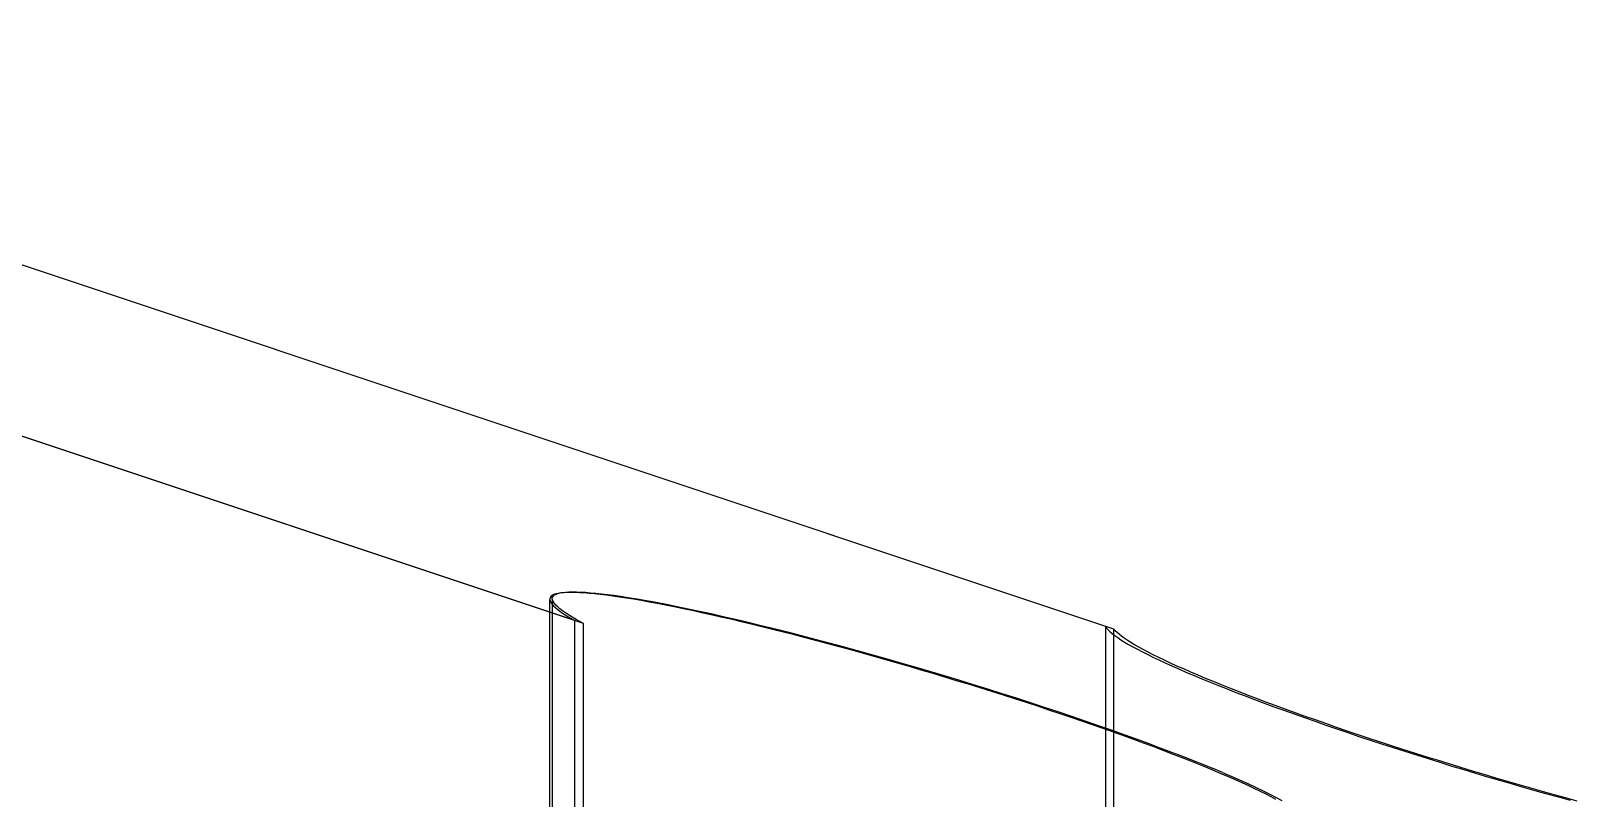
# Model space of a CAD drawing. Header units: millimetres. Extents: x -66 to 216, y -204 to 56.
# Drawn here: x -47.02 to -31.08, y -135.92 to -128 of the extents above; entities that cross this region are included whole.
import ezdxf

# ---------------------------------------------------------------- set-up
doc = ezdxf.new("R2010")
doc.units = ezdxf.units.MM
doc.layers.add('FRONT_XZ', color=7, linetype='Continuous')

msp = doc.modelspace()

# ---------------------------------------------------------------- linework, layer by layer
at = {"layer": 'FRONT_XZ'}
for p, q in [((-41.324, -134.115), (-59.649, -128)), ((-41.416, -134.084), (-59.649, -128)), ((-35.856, -134.172), (-54.351, -128)), ((-35.941, -134.144), (-54.351, -128)), ((-41.673, -146), (-41.672, -133.87)), ((-41.667, -133.842), (-41.672, -133.855)), ((-41.672, -133.855), (-41.672, -133.87)), ((-41.672, -133.87), (-41.667, -133.888)), ((-41.659, -133.832), (-41.667, -133.842)), ((-41.667, -133.888), (-41.655, -133.907)), ((-41.646, -133.823), (-41.659, -133.832)), ((-41.655, -133.907), (-41.638, -133.927)), ((-41.647, -133.85), (-41.643, -133.839)), ((-41.647, -133.863), (-41.647, -133.85)), ((-41.643, -133.876), (-41.647, -133.863)), ((-41.647, -133.863), (-41.647, -146)), ((-41.63, -133.815), (-41.646, -133.823)), ((-41.643, -133.839), (-41.635, -133.828)), ((-41.636, -133.891), (-41.643, -133.876)), ((-41.625, -133.907), (-41.636, -133.891)), ((-41.635, -133.828), (-41.623, -133.819)), ((-41.61, -133.809), (-41.63, -133.815)), ((-41.61, -133.924), (-41.625, -133.907)), ((-41.623, -133.819), (-41.608, -133.811)), ((-41.587, -133.803), (-41.61, -133.809)), ((-41.608, -133.811), (-41.589, -133.804)), ((-41.589, -133.804), (-41.566, -133.798)), ((-41.559, -133.799), (-41.587, -133.803)), ((-41.566, -133.798), (-41.54, -133.794)), ((-41.528, -133.796), (-41.559, -133.799)), ((-41.54, -133.794), (-41.51, -133.791)), ((-41.494, -133.794), (-41.528, -133.796)), ((-41.51, -133.791), (-41.476, -133.788)), ((-41.455, -133.793), (-41.494, -133.794)), ((-41.476, -133.788), (-41.438, -133.788)), ((-41.413, -133.794), (-41.455, -133.793)), ((-41.438, -133.788), (-41.397, -133.788)), ((-41.368, -133.796), (-41.413, -133.794)), ((-41.397, -133.788), (-41.353, -133.789)), ((-41.319, -133.799), (-41.368, -133.796)), ((-41.353, -133.789), (-41.304, -133.792)), ((-41.267, -133.803), (-41.319, -133.799)), ((-41.304, -133.792), (-41.253, -133.796)), ((-41.211, -133.808), (-41.267, -133.803)), ((-41.253, -133.796), (-41.198, -133.801)), ((-41.152, -133.814), (-41.211, -133.808)), ((-41.198, -133.801), (-41.14, -133.807)), ((-41.089, -133.822), (-41.152, -133.814)), ((-41.14, -133.807), (-41.078, -133.814)), ((-41.024, -133.831), (-41.089, -133.822)), ((-41.078, -133.814), (-41.013, -133.823)), ((-40.955, -133.841), (-41.024, -133.831)), ((-41.013, -133.823), (-40.945, -133.833)), ((-40.883, -133.852), (-40.955, -133.841)), ((-40.945, -133.833), (-40.866, -133.845)), ((-40.808, -133.864), (-40.883, -133.852)), ((-40.866, -133.845), (-40.773, -133.86)), ((-40.73, -133.878), (-40.808, -133.864)), ((-40.773, -133.86), (-40.676, -133.877)), ((-40.649, -133.892), (-40.73, -133.878)), ((-40.676, -133.877), (-40.575, -133.895)), ((-40.566, -133.908), (-40.649, -133.892)), ((-40.575, -133.895), (-40.47, -133.915)), ((-40.479, -133.925), (-40.566, -133.908)), ((-41.638, -133.927), (-41.615, -133.95)), ((-41.615, -133.95), (-41.587, -133.973)), ((-41.591, -133.942), (-41.61, -133.924)), ((-41.569, -133.961), (-41.591, -133.942)), ((-41.587, -133.973), (-41.552, -133.999)), ((-41.542, -133.982), (-41.569, -133.961)), ((-41.552, -133.999), (-41.513, -134.026)), ((-41.512, -134.003), (-41.542, -133.982)), ((-41.513, -134.026), (-41.467, -134.054)), ((-41.479, -134.025), (-41.512, -134.003)), ((-41.442, -134.048), (-41.479, -134.025)), ((-41.467, -134.054), (-41.416, -134.084)), ((-41.401, -134.072), (-41.442, -134.048)), ((-41.364, -134.093), (-41.401, -134.072)), ((-40.39, -133.942), (-40.479, -133.925)), ((-40.47, -133.915), (-40.36, -133.937)), ((-40.299, -133.961), (-40.39, -133.942)), ((-40.36, -133.937), (-40.247, -133.961)), ((-40.205, -133.981), (-40.299, -133.961)), ((-40.247, -133.961), (-40.13, -133.986)), ((-40.109, -134.002), (-40.205, -133.981)), ((-40.13, -133.986), (-40.009, -134.012)), ((-40.01, -134.024), (-40.109, -134.002)), ((-39.909, -134.047), (-40.01, -134.024)), ((-40.009, -134.012), (-39.885, -134.04)), ((-39.806, -134.07), (-39.909, -134.047)), ((-39.885, -134.04), (-39.758, -134.07)), ((-39.701, -134.095), (-39.806, -134.07)), ((-39.758, -134.07), (-39.628, -134.101)), ((-41.416, -143.2), (-41.416, -134.084)), ((-41.324, -134.115), (-41.364, -134.093)), ((-41.324, -143.2), (-41.324, -134.115)), ((-39.595, -134.121), (-39.701, -134.095)), ((-39.628, -134.101), (-39.495, -134.133)), ((-39.486, -134.147), (-39.595, -134.121)), ((-39.495, -134.133), (-39.36, -134.166)), ((-39.376, -134.174), (-39.486, -134.147)), ((-39.264, -134.203), (-39.376, -134.174)), ((-39.36, -134.166), (-39.222, -134.201)), ((-39.151, -134.232), (-39.264, -134.203)), ((-39.222, -134.201), (-39.082, -134.237)), ((-39.037, -134.261), (-39.151, -134.232)), ((-35.941, -143.2), (-35.941, -134.144)), ((-35.935, -134.153), (-35.941, -134.144)), ((-35.935, -134.153), (-35.928, -134.164)), ((-35.928, -134.164), (-35.913, -134.181)), ((-35.913, -134.181), (-35.895, -134.199)), ((-35.895, -134.199), (-35.873, -134.218)), ((-35.873, -134.218), (-35.847, -134.238)), ((-35.856, -143.2), (-35.856, -134.172)), ((-35.842, -134.189), (-35.856, -134.172)), ((-35.824, -134.206), (-35.842, -134.189)), ((-35.803, -134.225), (-35.824, -134.206)), ((-35.778, -134.245), (-35.803, -134.225)), ((-39.082, -134.237), (-38.94, -134.274)), ((-38.921, -134.292), (-39.037, -134.261)), ((-38.94, -134.274), (-38.796, -134.312)), ((-38.804, -134.323), (-38.921, -134.292)), ((-38.686, -134.355), (-38.804, -134.323)), ((-38.796, -134.312), (-38.651, -134.352)), ((-38.568, -134.387), (-38.686, -134.355)), ((-38.651, -134.352), (-38.504, -134.392)), ((-38.448, -134.42), (-38.568, -134.387)), ((-38.504, -134.392), (-38.356, -134.433)), ((-35.847, -134.238), (-35.817, -134.259)), ((-35.817, -134.259), (-35.784, -134.282)), ((-35.784, -134.282), (-35.746, -134.305)), ((-35.75, -134.265), (-35.778, -134.245)), ((-35.718, -134.287), (-35.75, -134.265)), ((-35.746, -134.305), (-35.706, -134.329)), ((-35.682, -134.31), (-35.718, -134.287)), ((-35.706, -134.329), (-35.661, -134.354)), ((-35.643, -134.333), (-35.682, -134.31)), ((-35.661, -134.354), (-35.613, -134.38)), ((-35.6, -134.358), (-35.643, -134.333)), ((-35.613, -134.38), (-35.562, -134.407)), ((-35.554, -134.383), (-35.6, -134.358)), ((-35.504, -134.409), (-35.554, -134.383)), ((-38.328, -134.454), (-38.448, -134.42)), ((-38.356, -134.433), (-38.207, -134.475)), ((-38.207, -134.488), (-38.328, -134.454)), ((-38.207, -134.475), (-38.058, -134.518)), ((-38.086, -134.523), (-38.207, -134.488)), ((-37.965, -134.558), (-38.086, -134.523)), ((-38.058, -134.518), (-37.908, -134.561)), ((-35.562, -134.407), (-35.507, -134.435)), ((-35.507, -134.435), (-35.448, -134.464)), ((-35.451, -134.436), (-35.504, -134.409)), ((-35.394, -134.464), (-35.451, -134.436)), ((-35.448, -134.464), (-35.386, -134.493)), ((-35.335, -134.493), (-35.394, -134.464)), ((-35.386, -134.493), (-35.321, -134.523)), ((-35.272, -134.522), (-35.335, -134.493)), ((-35.321, -134.523), (-35.253, -134.554)), ((-35.206, -134.553), (-35.272, -134.522)), ((-37.843, -134.594), (-37.965, -134.558)), ((-37.908, -134.561), (-37.758, -134.606)), ((-37.721, -134.63), (-37.843, -134.594)), ((-37.758, -134.606), (-37.608, -134.651)), ((-37.6, -134.667), (-37.721, -134.63)), ((-37.608, -134.651), (-37.458, -134.696)), ((-37.478, -134.704), (-37.6, -134.667)), ((-37.357, -134.741), (-37.478, -134.704)), ((-37.458, -134.696), (-37.309, -134.742)), ((-35.253, -134.554), (-35.181, -134.586)), ((-35.136, -134.583), (-35.206, -134.553)), ((-35.181, -134.586), (-35.107, -134.618)), ((-35.064, -134.615), (-35.136, -134.583)), ((-35.107, -134.618), (-35.029, -134.651)), ((-34.989, -134.647), (-35.064, -134.615)), ((-35.029, -134.651), (-34.948, -134.685)), ((-34.911, -134.68), (-34.989, -134.647)), ((-34.948, -134.685), (-34.865, -134.719)), ((-34.83, -134.713), (-34.911, -134.68)), ((-37.236, -134.778), (-37.357, -134.741)), ((-37.309, -134.742), (-37.16, -134.788)), ((-37.116, -134.816), (-37.236, -134.778)), ((-37.16, -134.788), (-37.012, -134.835)), ((-36.996, -134.854), (-37.116, -134.816)), ((-37.012, -134.835), (-36.865, -134.882)), ((-36.877, -134.892), (-36.996, -134.854)), ((-34.865, -134.719), (-34.779, -134.754)), ((-34.747, -134.747), (-34.83, -134.713)), ((-34.779, -134.754), (-34.69, -134.789)), ((-34.66, -134.782), (-34.747, -134.747)), ((-34.69, -134.789), (-34.598, -134.825)), ((-34.571, -134.817), (-34.66, -134.782)), ((-34.598, -134.825), (-34.504, -134.861)), ((-34.48, -134.852), (-34.571, -134.817)), ((-34.504, -134.861), (-34.407, -134.897)), ((-34.386, -134.888), (-34.48, -134.852)), ((-36.759, -134.93), (-36.877, -134.892)), ((-36.865, -134.882), (-36.719, -134.929)), ((-36.642, -134.968), (-36.759, -134.93)), ((-36.719, -134.929), (-36.575, -134.976)), ((-36.526, -135.007), (-36.642, -134.968)), ((-36.575, -134.976), (-36.433, -135.023)), ((-36.412, -135.045), (-36.526, -135.007)), ((-36.433, -135.023), (-36.293, -135.07)), ((-34.407, -134.897), (-34.308, -134.934)), ((-34.29, -134.924), (-34.386, -134.888)), ((-34.308, -134.934), (-34.207, -134.972)), ((-34.192, -134.96), (-34.29, -134.924)), ((-34.207, -134.972), (-34.104, -135.009)), ((-34.092, -134.997), (-34.192, -134.96)), ((-34.104, -135.009), (-33.999, -135.047)), ((-33.989, -135.034), (-34.092, -134.997)), ((-36.298, -135.083), (-36.412, -135.045)), ((-36.186, -135.121), (-36.298, -135.083)), ((-36.293, -135.07), (-36.155, -135.118)), ((-36.076, -135.16), (-36.186, -135.121)), ((-36.155, -135.118), (-36.019, -135.165)), ((-35.967, -135.198), (-36.076, -135.16)), ((-36.019, -135.165), (-35.885, -135.211)), ((-33.999, -135.047), (-33.891, -135.085)), ((-33.885, -135.072), (-33.989, -135.034)), ((-33.891, -135.085), (-33.782, -135.123)), ((-33.779, -135.109), (-33.885, -135.072)), ((-33.782, -135.123), (-33.671, -135.162)), ((-33.671, -135.147), (-33.779, -135.109)), ((-33.561, -135.185), (-33.671, -135.147)), ((-33.671, -135.162), (-33.559, -135.2)), ((-33.45, -135.223), (-33.561, -135.185)), ((-35.86, -135.235), (-35.967, -135.198)), ((-35.885, -135.211), (-35.755, -135.258)), ((-35.755, -135.273), (-35.86, -135.235)), ((-35.755, -135.258), (-35.627, -135.304)), ((-35.652, -135.31), (-35.755, -135.273)), ((-35.551, -135.348), (-35.652, -135.31)), ((-35.627, -135.304), (-35.503, -135.35)), ((-35.452, -135.384), (-35.551, -135.348)), ((-33.559, -135.2), (-33.445, -135.239)), ((-33.338, -135.261), (-33.45, -135.223)), ((-33.445, -135.239), (-33.33, -135.278)), ((-33.224, -135.299), (-33.338, -135.261)), ((-33.33, -135.278), (-33.213, -135.316)), ((-33.109, -135.337), (-33.224, -135.299)), ((-33.213, -135.316), (-33.096, -135.355)), ((-32.993, -135.375), (-33.109, -135.337)), ((-35.503, -135.35), (-35.382, -135.395)), ((-35.355, -135.421), (-35.452, -135.384)), ((-35.382, -135.395), (-35.264, -135.44)), ((-35.261, -135.457), (-35.355, -135.421)), ((-35.264, -135.44), (-35.15, -135.484)), ((-35.169, -135.492), (-35.261, -135.457)), ((-35.08, -135.528), (-35.169, -135.492)), ((-35.15, -135.484), (-35.04, -135.527)), ((-33.096, -135.355), (-32.977, -135.393)), ((-32.876, -135.413), (-32.993, -135.375)), ((-32.977, -135.393), (-32.857, -135.432)), ((-32.758, -135.45), (-32.876, -135.413)), ((-32.857, -135.432), (-32.737, -135.47)), ((-32.639, -135.488), (-32.758, -135.45)), ((-32.737, -135.47), (-32.616, -135.508)), ((-32.52, -135.525), (-32.639, -135.488)), ((-32.616, -135.508), (-32.494, -135.546)), ((-34.993, -135.562), (-35.08, -135.528)), ((-35.04, -135.527), (-34.934, -135.57)), ((-34.909, -135.596), (-34.993, -135.562)), ((-34.934, -135.57), (-34.832, -135.611)), ((-34.828, -135.63), (-34.909, -135.596)), ((-34.735, -135.652), (-34.832, -135.611)), ((-34.75, -135.663), (-34.828, -135.63)), ((-34.674, -135.695), (-34.75, -135.663)), ((-34.735, -135.652), (-34.642, -135.692)), ((-32.4, -135.563), (-32.52, -135.525)), ((-32.494, -135.546), (-32.372, -135.584)), ((-32.28, -135.599), (-32.4, -135.563)), ((-32.372, -135.584), (-32.249, -135.621)), ((-32.159, -135.636), (-32.28, -135.599)), ((-32.249, -135.621), (-32.127, -135.658)), ((-32.039, -135.672), (-32.159, -135.636)), ((-32.127, -135.658), (-32.004, -135.694)), ((-34.602, -135.727), (-34.674, -135.695)), ((-34.642, -135.692), (-34.553, -135.731)), ((-34.533, -135.758), (-34.602, -135.727)), ((-34.553, -135.731), (-34.469, -135.769)), ((-34.466, -135.788), (-34.533, -135.758)), ((-34.469, -135.769), (-34.391, -135.806)), ((-34.404, -135.818), (-34.466, -135.788)), ((-34.344, -135.847), (-34.404, -135.818)), ((-34.391, -135.806), (-34.317, -135.841)), ((-31.918, -135.708), (-32.039, -135.672)), ((-32.004, -135.694), (-31.881, -135.73)), ((-31.797, -135.744), (-31.918, -135.708)), ((-31.881, -135.73), (-31.759, -135.766)), ((-31.677, -135.779), (-31.797, -135.744)), ((-31.759, -135.766), (-31.636, -135.801)), ((-31.556, -135.813), (-31.677, -135.779)), ((-31.636, -135.801), (-31.515, -135.836)), ((-31.437, -135.847), (-31.556, -135.813)), ((-34.288, -135.875), (-34.344, -135.847)), ((-34.317, -135.841), (-34.248, -135.876)), ((-34.235, -135.902), (-34.288, -135.875)), ((-34.248, -135.876), (-34.184, -135.909)), ((-34.185, -135.928), (-34.235, -135.902)), ((-34.184, -135.909), (-34.126, -135.941)), ((-31.515, -135.836), (-31.393, -135.87)), ((-31.317, -135.881), (-31.437, -135.847)), ((-31.393, -135.87), (-31.273, -135.903)), ((-31.199, -135.914), (-31.317, -135.881)), ((-31.273, -135.903), (-31.153, -135.936)), ((-31.081, -135.946), (-31.199, -135.914))]:
    msp.add_line(p, q, dxfattribs=at)

doc.saveas('drawing.dxf')
